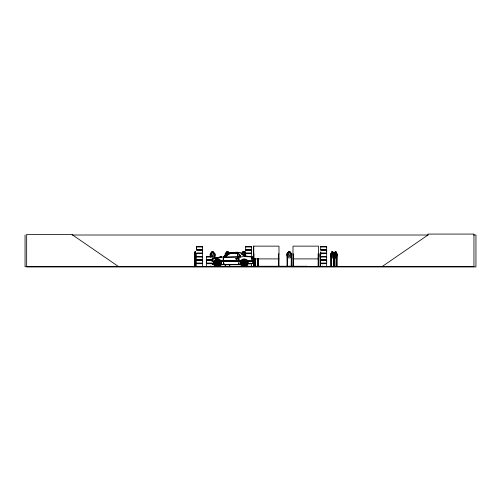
<?xml version="1.0" encoding="UTF-8"?>
<svg xmlns="http://www.w3.org/2000/svg" width="501" height="501" viewBox="0 0 501 501"><rect width="100%" height="100%" fill="white"/><g stroke="black" fill="none" stroke-linecap="round" stroke-linejoin="round"><path stroke-width="0.75" d="M202.567 261.647L202.567 260.176L196.599 260.176M202.567 251.602L202.567 250.137L196.599 250.137M212.349 263.113L206.374 263.113L206.381 261.647M214.228 264.447C212.142 264.127 216.482 259.43 212.224 261.134M251.621 251.602L251.621 250.137L245.653 250.137L245.659 251.602M326.665 261.647L326.665 260.176L320.696 260.176M326.665 251.602L326.665 250.137L320.696 250.137M251.151 266.651L259.831 266.419L245.634 266.651M247.237 261.121L253.706 261.372L247.081 260.99L253.65 261.071L252.899 261.102M226.277 256.074L226.433 257.157L223.822 257.182L223.289 258.053L223.452 263.213L223.96 264.472L223.271 260.533L223.246 258.065L223.678 257.195L230.554 253.155L238.081 253.174L239.24 254.189L240.818 256.963L246.273 256.13L252.441 256.775C254.546 258.115 251.709 257.965 253.149 257.934L252.974 260.282L251.552 260.226C251.527 259.963 251.809 255.71 252.41 257.132M235.833 258.403C235.896 260.946 239.866 257.32 235.921 258.316M243.862 262.843L244.206 262.768L243.874 262.693M217.672 261.992L217.697 261.284L218.436 261.491L217.685 261.992L218.423 261.491M194.789 253.788L194.444 253.894L194.507 266.657L194.588 253.875L195.027 251.846L195.522 251.846M195.929 266.657L195.96 253.875L195.597 253.738M240.436 261.985A4.459 4.459 0 0 0 240.311 263.476C240.173 266.626 239.923 259.775 241.795 259.656C243.918 258.19 247.15 259.004 248.12 261.459M240.198 264.597C239.284 259.913 246.085 257.595 248.001 262.061L248.402 261.929M320.371 266.657L320.264 253.882M226.183 257.289L226.227 255.629C218.893 257.833 228.03 257.696 225.782 256.944M331.242 266.657L331.155 253.869M225.181 256.537L224.855 256.963M210.752 253.8L210.708 256.894M214.616 253.788L214.534 258.397M287.468 253.819L287.48 266.657M291.288 253.869L291.206 266.657M220.139 264.459L240.712 264.66L240.743 264.24M195.227 252.166L195.371 255.566L195.177 252.166M213.526 261.578L213.476 261.228M252.955 258.353L252.949 260.295M195.083 251.903L195.158 256.612L195.728 255.41M214.56 260.476L213.802 263.25L214.109 264.415L213.745 263.889L212.418 263.883M206.362 266.651L212.355 266.538M326.677 256.612L320.684 256.493M320.922 256.612L320.452 255.41L320.853 251.903M322.224 266.651L322.212 266.194M336.603 266.62L336.622 253.713M195.077 251.846L194.601 253.894L194.67 266.657M195.471 257.921L195.897 255.879M330.923 266.657L330.923 266.194L331.38 266.194L331.374 266.657L331.374 253.894L331.856 251.903L332.852 251.903M329.063 266.595L339.064 266.419L329.044 266.626M218.048 263.689L217.847 263.407L218.054 263.689M244.457 263.883L244.15 263.714L244.507 263.733M214.109 264.415L214.24 261.165M247.419 261.29L247.563 261.56C254.214 259.737 256.462 264.277 248.383 263.795M217.916 264.891L218.204 264.046L218.649 264.628L217.916 264.891L218.217 264.046M320.145 253.894C321.943 248.565 318.617 256.794 320.84 257.921M206.368 256.644L213.15 256.612L214.184 255.41L214.184 253.894L213.407 251.903L211.835 251.903L211.046 253.894L211.046 255.41L212.105 256.612M228.851 253.23L228.331 251.903L226.759 251.903L225.97 253.894L225.97 255.41M242.014 253.894L242.803 251.903L244.375 251.903L245.553 253.393L244.4 251.846L242.778 251.846L241.181 253.875M288.551 251.903L287.768 253.894L287.768 255.41L288.82 256.612L289.866 256.612L290.906 255.41L290.906 253.894L290.123 251.903L288.551 251.903L286.985 253.894L287.048 266.657M335.269 251.846L334.436 253.894L334.455 255.898L335.225 257.921L336.096 257.921L336.91 255.898L336.91 253.875L334.411 253.875L334.875 253.894M335.282 251.903L334.48 253.894L334.511 266.657M336.052 257.921L336.91 255.898M225.663 253.844L225.2 253.894L226.759 251.903M221.498 261.666L221.079 261.008L240.705 261.121L240.292 261.704L221.317 261.535M241.156 266.62L241.244 264.409M292.878 266.626L293.01 246.135L318.548 246.135L318.636 266.4M215.693 262.562L216.131 261.528M247.563 261.56L248.064 263.745L252.316 263.363L252.692 262.562M213.99 261.785C214.046 258.923 219.369 257.433 220.853 260.526C222.093 261.378 221.567 269.225 221.467 261.729L221.611 263.207L221.599 261.747M331.881 251.846L330.898 253.894L330.867 255.898L331.881 257.921M238.376 264.152L238.789 263.326L238.927 257.802L237.969 257.013L240.818 256.963M238.883 263.326L238.05 264.578M248.991 263.639L246.392 264.002M252.786 263.426L253.193 262.63M223.289 258.053L223.734 257.251L230.56 253.268L238.05 253.281L239.534 254.771L240.549 256.819L224.047 257.119M216.338 261.841L215.906 262.48L216.582 262.693L216.326 261.841M218.912 264.378L219.344 263.739L218.643 263.513L218.918 264.378M213.814 261.772C215.875 257.739 222.544 259.85 221.542 264.459M243.762 263.908L243.818 263.632M210.276 256.894L210.276 253.894L211.835 251.903M225.187 255.917L226.759 253.926L228.331 253.926M241.231 253.894L242.803 251.903M238.914 264.221L238.564 264.647L224.536 264.541L224.16 264.115L224.536 264.541M238.658 264.647L239.008 264.227M253.681 261.641L253.249 261.666M253.688 261.221L252.579 261.228M235.827 258.986L237.468 258.998M218.298 263.031L217.948 262.981L218.279 262.875M244.588 263.326L244.563 262.981L244.594 263.326M322.312 266.626L322.281 266.194M240.605 261.027L221.204 261.002M226.026 256.261L224.861 256.687M217.584 262.399L217.578 262.749L217.578 262.399M381.975 266.657L427.967 235.007L427.967 234.073L473.952 234.073L473.952 266.657L25.05 266.657L25.05 235.007M226.715 254.909L228.844 253.481M223.34 257.076L229.477 253.043L230.015 253.306M226.753 254.915L228.901 253.487M229.433 253.13L229.746 252.924L229.157 252.911L229.477 253.043M217.108 263.119L217.14 262.774L217.115 263.119M226.377 254.865L229.458 252.886M222.832 257L229.377 253.124M217.271 263.382L217.365 263.714L217.265 263.382M225.513 256.525L226.07 256.105M225.087 266.626L225.2 264.409M240.286 261.647L240.705 261.121M218.686 264.866L217.653 265.286L216.62 264.847A2.017 2.01 0 0 1 216.639 261.359A2.017 2.01 0 0 1 219.651 263.113A2.017 2.01 0 0 1 216.626 264.841M242.54 261.722L243.574 261.303M219.382 262.612L218.686 262.825L219.419 263.376L219.375 262.605M214.566 253.869L214.967 253.894L214.967 258.397M225.632 253.888L225.632 255.391M212.192 258.954L220.997 256.794L221.58 257.182M212.011 259.13L222.419 257.101M212.18 258.998L217.24 258.021M253.074 258.353L252.491 258.272M333.503 253.869L333.929 253.894L333.929 266.657M210.689 253.869L210.276 253.894M245.521 253.869L245.935 253.894M287.405 253.869L286.998 253.894M252.316 263.363L253.086 263.332M230.523 252.485L237.436 252.26L240.348 252.867M230.322 252.491L238.914 252.366M230.247 252.51L237.606 252.285M223.734 257.251L237.843 257.013L238.833 257.802L238.871 260.652M253.688 261.403L253.262 261.403M72.069 235.007L428.205 235.007M473.602 235.007L475.95 235.007L475.95 266.927L26.666 266.927L26.666 234.405L72.658 234.405L72.658 235.007L118.643 266.657M196.599 246.598L202.579 246.598M245.647 246.598L251.634 246.598M320.69 246.598L326.677 246.598M202.567 246.893L196.605 246.893L196.605 249.548M245.659 246.893L251.621 246.893M320.703 246.893L326.665 246.893M196.561 249.749L202.617 249.749M245.609 249.749L251.665 249.749M320.653 249.749L326.708 249.749M196.561 249.93L202.617 249.93M245.609 249.93L251.665 249.93M320.653 249.93L326.708 249.93M335.225 251.846L336.096 251.846L336.885 253.894L336.785 266.657M195.033 251.903L195.515 251.903L195.728 253.894L195.759 266.657M336.835 253.894L336.039 251.903L335.238 251.903L334.837 253.894L334.912 266.394M332.526 252.166L332.169 252.166L331.856 253.894L332.169 255.566L332.808 254.784L332.482 252.166M335.814 252.166L335.238 253.894L335.501 255.566L336.039 254.784L335.764 252.166M196.599 253.068L202.573 253.068L202.573 250.137M245.653 253.068L251.627 253.068L251.627 250.137M320.696 253.068L326.671 253.068L326.671 250.137M196.561 253.274L202.617 253.274M245.609 253.274L251.665 253.274M320.653 253.274L326.708 253.274M196.561 253.456L202.617 253.456M245.609 253.456L251.665 253.456M320.653 253.456L326.708 253.456M196.599 253.663L202.573 253.663L202.573 256.487L196.605 256.412M245.653 253.663L251.627 253.663L251.627 256.487L247.143 256.487L251.621 256.412M320.696 253.663L326.671 253.663L326.671 256.487L320.703 256.412L326.677 256.493M241.682 253.738L245.177 256.287L251.922 256.957M333.478 253.713L333.503 266.657M331.374 255.41L332.019 256.612L332.651 256.612L333.278 255.41L332.808 251.903L333.835 253.875L333.798 266.657M253.443 253.894L253.875 253.894L253.832 266.657M278.976 253.894L278.543 253.894L278.594 266.657M291.231 253.894L291.688 253.894L291.638 266.657M293.01 253.894L293.442 253.894L293.392 266.657M318.548 253.894L318.116 253.894L318.166 266.657M320.496 253.894L320.101 253.894L320.133 266.657M331.343 253.894L330.898 253.894L331.837 251.846L332.864 251.846L333.804 253.894M336.603 253.894L337.029 253.894L337.041 266.657M227.272 254.189L227.798 254.189M195.522 257.921L195.027 257.921L194.651 255.879M330.867 255.898L331.894 257.871M333.835 255.898L332.821 257.921L331.837 257.921M334.48 255.879L335.269 257.921M202.579 256.493L196.542 256.568L202.579 256.612M247.143 256.612L251.634 256.612M196.599 256.75L202.579 256.744L202.567 259.587L196.599 259.587M212.355 256.744L206.368 256.75L206.381 259.587L212.349 259.587M247.143 256.744L251.634 256.75M320.69 256.744L326.677 256.75L326.665 259.587L320.696 259.587M196.605 256.932L202.567 256.932M206.381 256.932L212.343 256.932M320.703 256.932L326.665 256.932M212.349 257.921L213.432 257.921L215.029 255.898L215.029 253.875L213.432 251.846L211.81 251.846L210.213 253.875L210.213 255.898L211.009 256.913M253.443 258.904L278.976 258.904M293.01 258.904L318.548 258.904M196.561 259.794L202.617 259.794M206.331 259.794L212.386 259.794M320.653 259.794L326.708 259.794M196.561 259.975L202.617 259.975M206.331 259.975L212.386 259.975M320.653 259.975L326.708 259.975M212.349 260.176L206.374 260.176L206.374 263.113M196.599 263.113L202.573 263.113L202.573 260.176M320.696 263.113L326.671 263.113L326.671 260.176M196.561 263.313L202.617 263.313M206.331 263.313L212.386 263.313M248.64 263.313L251.665 263.313M320.653 263.313L326.708 263.313M196.561 263.495L202.617 263.495M206.331 263.495L212.386 263.495M248.64 263.495L251.665 263.495M320.653 263.495L326.708 263.495M196.599 263.701L202.573 263.701L202.573 266.532L192.202 266.595L202.567 266.451M212.349 263.701L206.374 263.701L206.399 266.657L204.796 266.394M248.64 263.701L251.627 263.701L251.627 266.532M320.696 263.701L326.671 263.701L326.671 266.532L318.047 266.62L318.066 266.194L318.598 266.194M194.413 266.194L194.739 266.657M195.578 266.194L195.929 266.194M320.114 266.194L320.534 266.194M333.503 266.194L333.96 266.194M334.474 266.194L334.912 266.194M336.622 266.194L337.067 266.194M188.533 266.394L190.768 266.394M199.793 266.394L201.302 266.657M202.874 266.394L204.464 266.657M210.758 266.325L214.484 266.325M225.682 266.325L229.408 266.325M241.726 266.325L245.452 266.325M287.48 266.325L291.206 266.325M206.381 266.451L212.343 266.451M245.659 266.451L259.831 266.419M326.665 266.451L318.047 266.419L324.523 266.626M329.063 266.419L339.064 266.419M212.148 261.259L214.184 261.278M212.186 261.434L214.134 261.447M212.318 261.603L213.495 261.578M212.173 261.697L214.071 261.71M212.393 264.378L213.745 264.384M212.186 264.434L214.409 264.453M251.746 258.284L253.024 258.322M225.206 257.019L226.12 257.145M247.081 260.99L247.757 261.315M220.221 264.246L222.056 264.522L222.006 264.102M240.173 252.848L241.1 253.08M291.801 266.626L291.739 266.194M215.086 266.626L215.017 266.194M248.064 263.745L247.895 261.578M242.121 253.882L245.678 256.349M241.739 254.201L243.267 255.366M320.233 266.62L320.277 266.194M229.552 253.368L228.356 251.846L226.734 251.846L225.137 253.875L225.137 255.898L226.734 253.875L228.356 253.875L227.798 252.166L227.272 252.166L226.765 254.784M241.545 264.497L241.839 265.079A3.181 3.175 0 0 0 242.246 265.586A3.181 3.175 0 0 1 241.908 265.085M241.062 264.434L241.363 265.016A3.181 3.175 0 0 0 246.755 264.923A3.181 3.175 0 0 0 244.306 260.125A3.181 3.175 0 0 0 241.069 264.434A3.181 3.175 0 0 1 241.15 262.104M214.722 264.252L215.017 264.829M215.893 260.426A3.181 3.175 0 0 0 214.66 264.24L214.954 264.822A3.175 3.175 0 0 0 219.344 265.762A3.181 3.175 0 0 0 219.388 260.451M239.534 254.771L240.549 256.819L239.973 255.26M334.837 255.41L335.376 256.612L335.908 256.612L336.434 255.41L336.039 251.903M244.375 251.903L245.152 253.894L245.152 255.41M195.471 251.846L195.947 253.894M194.601 255.879L195.077 257.921M213.745 263.889L213.789 264.415M336.91 266.194L336.91 266.657M334.731 253.894L334.756 266.657M334.655 255.391L334.655 266.657M333.666 256.143L333.747 266.657M333.635 266.194L333.635 266.657M331.08 255.391L331.142 266.657M330.948 253.894L330.961 266.657M322.406 266.194L322.431 266.657M320.809 253.894L320.809 254.784M320.515 266.194L320.515 266.657L320.496 256.894M318.498 266.194L318.498 266.657M306.888 266.657L306.888 266.263L213.169 266.263L213.169 266.657M306.424 266.263L306.424 266.657M305.954 266.263L305.954 266.657M293.492 266.194L293.492 266.657M293.06 266.194L293.06 266.657M291.3 266.194L291.3 266.657M287.38 266.194L287.38 266.657M286.948 266.194L286.948 266.657M279.013 266.657L278.976 246.135L253.443 246.135L253.456 266.657M278.925 266.194L278.925 266.657M278.775 266.263L278.775 266.657M278.493 266.194L278.5 266.657M278.312 266.263L278.312 266.657M258.14 258.397L258.172 266.657M258.021 258.397L258.059 266.657M257.971 266.194L257.902 266.657M257.833 258.397L257.796 266.657M257.714 258.397L257.683 266.657M255.166 266.194L255.166 266.657M255.128 258.397L255.109 266.657M255.015 258.397L255.047 266.657M254.896 266.194L254.877 266.657M254.821 258.397L254.79 266.657M254.708 258.397L254.708 266.657M253.926 266.194L253.926 266.657M253.782 246.135L253.788 266.657M253.625 253.894L253.619 266.657M253.569 266.194L253.594 266.657M245.985 266.194L245.985 266.657M245.885 266.194L245.885 266.657M245.471 253.725L245.503 255.391M245.553 266.194L245.452 266.657M244.375 254.784L243.843 252.166L243.317 252.166L242.81 254.784M241.726 266.194L241.726 266.657M241.676 264.409L241.676 266.657M241.294 266.194L241.294 266.657M229.94 266.194L229.94 266.657M229.89 264.409L229.84 266.657M229.508 266.194L229.508 266.657M229.458 264.409L229.408 266.657M225.632 264.409L225.682 266.657M225.582 266.194L225.582 266.657M225.25 266.194L225.25 266.657M224.204 266.657L221.674 266.657M214.967 264.409L214.967 266.657M214.585 266.194L214.585 266.657M214.534 264.409L214.484 266.657M214.102 266.263L214.102 266.657M210.708 266.194L210.758 266.657M210.664 266.194L210.664 266.657M210.326 266.194L210.276 266.657L210.226 266.194M207.69 266.657L206.562 266.657M202.755 266.657L201.753 266.657M199.699 266.657L191.113 266.657M195.816 253.725L195.835 266.657M195.615 256.894L195.597 266.657M247.694 263.977A3.181 3.175 0 0 1 246.805 265.624M245.728 266.319A3.181 3.175 0 0 1 243.386 266.307M247.626 263.971A3.181 3.175 0 0 1 246.235 266.018M245.659 266.313A3.181 3.175 0 0 1 243.317 266.294M241.457 261.535A3.181 3.175 0 0 1 246.367 261.071A3.181 3.175 0 0 1 245.822 265.968M245.246 266.263A3.181 3.175 0 0 1 242.91 266.244M242.34 265.943A3.181 3.175 0 0 1 241.432 265.023M221.11 264.359A3.181 3.175 0 0 1 219.889 265.837M218.737 266.294A3.181 3.175 0 0 1 217.547 266.281M216.407 265.812A3.181 3.175 0 0 1 215.906 265.398M221.047 264.353A3.181 3.175 0 0 1 219.25 266.119M218.674 266.281A3.181 3.175 0 0 1 217.478 266.275M216.338 265.799A3.181 3.175 0 0 1 215.837 265.392M214.66 264.246A3.175 3.175 0 0 1 220.283 261.372M215.862 265.737A3.181 3.175 0 0 1 215.361 265.33M216.476 260.132A3.181 3.175 0 0 1 218.812 260.151M245.327 264.841A1.998 1.998 0 0 1 242.309 264.284M242.327 262.286A1.998 1.998 0 0 1 244.751 261.422M245.346 261.772A1.998 1.998 0 0 1 245.791 262.311M246.022 262.962A1.998 1.998 0 0 1 246.016 263.658M244.106 261.478L244.081 262.186L244.845 261.685L244.093 261.478M243.668 263.075L243.317 263.119L243.668 263.075M212.349 252.166L211.842 254.784L212.349 255.566L212.875 255.566L213.407 253.894L212.875 252.166L212.349 252.166M289.071 252.166L288.557 254.784L289.071 255.566L289.591 255.566L290.129 253.894L289.591 252.166L289.071 252.166M244.613 264.24L244.338 265.092L245.058 264.822L244.613 264.24M240.442 261.215L221.292 261.234L240.442 261.215M217.315 261.322L217.008 262.161L216.601 261.591L217.315 261.322M243.736 261.522L243.417 262.355L243.01 261.785L243.736 261.522M242.747 262.036L242.315 262.674L242.991 262.887L242.734 262.036M245.753 263.933L245.321 264.572L245.052 263.708L245.753 263.933M216.895 263.964L216.488 264.547L216.012 263.946L216.895 263.964M243.304 264.159L242.91 264.741L242.421 264.14L243.317 264.159M218.755 261.672L218.317 262.242L219.231 262.274L218.743 261.672M245.164 261.866L244.726 262.436L245.64 262.468L245.152 261.866M288.526 251.846L286.929 253.875L286.929 255.898L288.526 257.921L290.148 257.921L291.751 255.898L291.751 253.875L290.148 251.846L288.526 251.846M241.607 253.393L245.396 256.017L246.097 255.992L241.607 253.393M217.547 264.215L216.814 264.728L217.559 264.935L217.54 264.215M243.962 264.409L243.223 264.923L243.968 265.129L243.949 264.409M216.538 263.382L215.862 263.607L215.825 262.843L216.538 263.382M242.935 263.576L242.271 263.802L242.24 263.038L242.935 263.576M245.797 262.806L245.095 263.019L245.828 263.57L245.784 262.8M221.085 256.781L212.368 258.954L221.743 256.975L221.085 256.781M202.579 246.705L196.599 246.717L196.599 249.548L202.573 249.548L202.573 246.717M251.634 246.705L245.647 246.711L245.659 249.548L251.627 249.548L251.627 246.717M326.677 246.711L320.69 246.705L320.703 249.548L326.671 249.548L326.671 246.717M237.612 253.036L237.806 256.844L238.175 256.85L237.612 253.036M322.062 266.657L322.062 266.194L322.043 266.657M242.891 265.286A2.298 2.298 0 0 0 246.348 263.307A2.298 2.298 0 0 0 242.904 261.303A2.298 2.298 0 0 0 242.891 265.286M243.035 265.035A2.017 2.01 0 0 0 246.06 263.307A2.017 2.01 0 0 0 243.048 261.553A2.017 2.01 0 0 0 243.035 265.035M243.079 264.966A1.935 1.929 0 0 0 245.985 263.307A1.935 1.929 0 0 0 243.091 261.622A1.935 1.929 0 0 0 243.079 264.966M216.482 265.092A2.298 2.298 0 0 0 219.939 263.113A2.298 2.298 0 0 0 216.495 261.109A2.298 2.298 0 0 0 216.482 265.092M216.67 264.772A1.935 1.929 0 0 0 219.576 263.113A1.935 1.929 0 0 0 216.683 261.428A1.935 1.929 0 0 0 216.67 264.772"/></g></svg>
